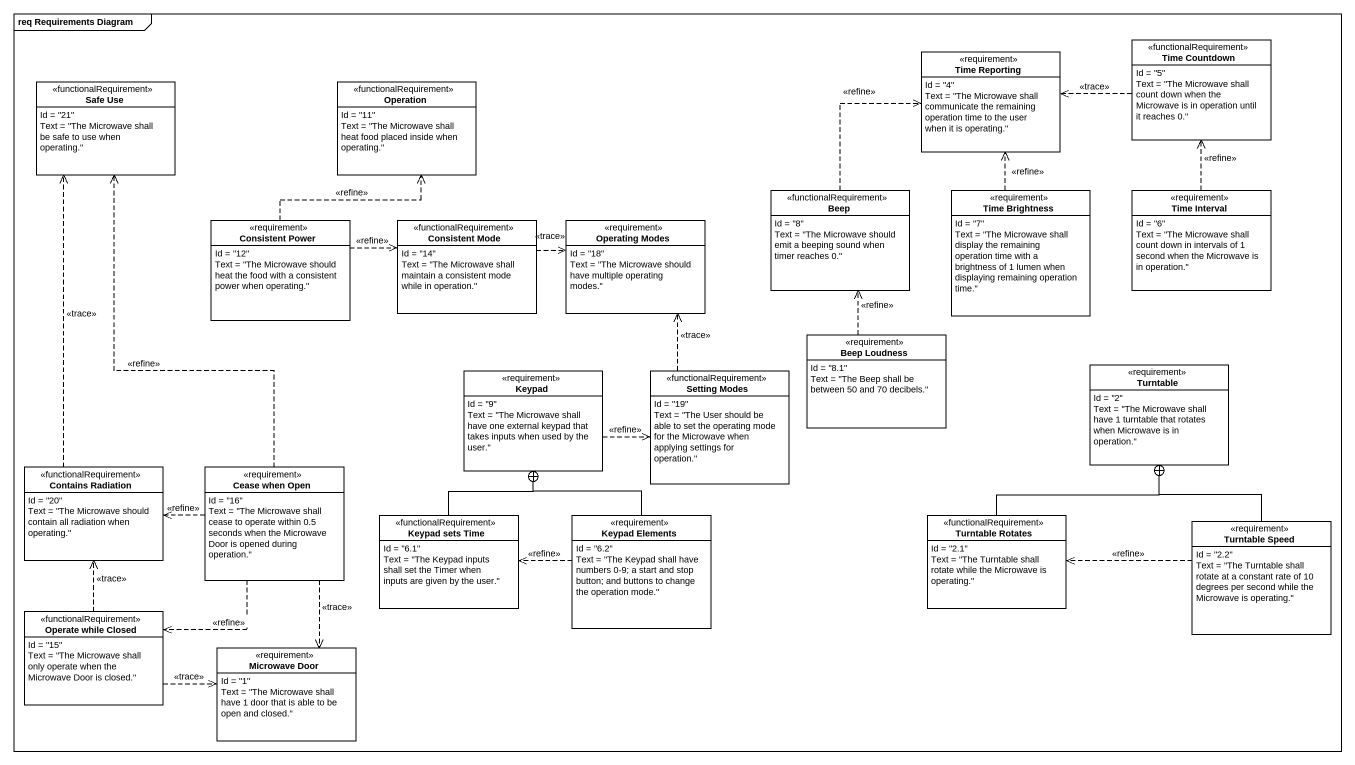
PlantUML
@startuml
mainframe req Requirements Diagram
hide circle
hide empty members
class "Time Reporting" as Time_Reporting <<requirement>> {
  Id = "4"
  Text = "The Microwave shall communicate the remaining operation time to the user when it is operating."
}
class "Time Countdown" as Time_Countdown <<functionalRequirement>> {
  Id = "5"
  Text = "The Microwave shall count down when the Microwave is in operation until it reaches 0."
}
class "Safe Use" as Safe_Use <<functionalRequirement>> {
  Id = "21"
  Text = "The Microwave shall be safe to use when operating."
}
class Operation <<functionalRequirement>> {
  Id = "11"
  Text = "The Microwave shall heat food placed inside when operating."
}
class Beep <<functionalRequirement>> {
  Id = "8"
  Text = "The Microwave should emit a beeping sound when timer reaches 0."
}
class "Time Brightness" as Time_Brightness <<requirement>> {
  Id = "7"
  Text = "The Microwave shall display the remaining operation time with a brightness of 1 lumen when displaying remaining operation time."
}
class "Time Interval" as Time_Interval <<requirement>> {
  Id = "6"
  Text = "The Microwave shall count down in intervals of 1 second when the Microwave is in operation."
}
class "Consistent Power" as Consistent_Power <<requirement>> {
  Id = "12"
  Text = "The Microwave should heat the food with a consistent power when operating."
}
class "Consistent Mode" as Consistent_Mode <<functionalRequirement>> {
  Id = "14"
  Text = "The Microwave shall maintain a consistent mode while in operation."
}
class "Operating Modes" as Operating_Modes <<requirement>> {
  Id = "18"
  Text = "The Microwave should have multiple operating modes."
}
class Keypad <<requirement>> {
  Id = "9"
  Text = "The Microwave shall have one external keypad that takes inputs when used by the user."
}
class "Setting Modes" as Setting_Modes <<functionalRequirement>> {
  Id = "19"
  Text = "The User should be able to set the operating mode for the Microwave when applying settings for operation."
}
class "Beep Loudness" as Beep_Loudness <<requirement>> {
  Id = "8.1"
  Text = "The Beep shall be between 50 and 70 decibels."
}
class Turntable <<requirement>> {
  Id = "2"
  Text = "The Microwave shall have 1 turntable that rotates when Microwave is in operation."
}
class "Contains Radiation" as Contains_Radiation <<functionalRequirement>> {
  Id = "20"
  Text = "The Microwave should contain all radiation when operating."
}
class "Cease when Open" as Cease_when_Open <<requirement>> {
  Id = "16"
  Text = "The Microwave shall cease to operate within 0.5 seconds when the Microwave Door is opened during operation."
}
class "Keypad sets Time" as Keypad_sets_Time <<functionalRequirement>> {
  Id = "6.1"
  Text = "The Keypad inputs shall set the Timer when inputs are given by the user."
}
class "Keypad Elements" as Keypad_Elements <<requirement>> {
  Id = "6.2"
  Text = "The Keypad shall have numbers 0-9; a start and stop button; and buttons to change the operation mode."
}
class "Turntable Rotates" as Turntable_Rotates <<functionalRequirement>> {
  Id = "2.1"
  Text = "The Turntable shall rotate while the Microwave is operating."
}
class "Turntable Speed" as Turntable_Speed <<requirement>> {
  Id = "2.2"
  Text = "The Turntable shall rotate at a constant rate of 10 degrees per second while the Microwave is operating."
}
class "Operate while Closed" as Operate_while_Closed <<functionalRequirement>> {
  Id = "15"
  Text = "The Microwave shall only operate when the Microwave Door is closed."
}
class "Microwave Door" as Microwave_Door <<requirement>> {
  Id = "1"
  Text = "The Microwave shall have 1 door that is able to be open and closed."
}
Time_Countdown .left.> Time_Reporting : <<trace>>
Beep .up.> Time_Reporting : <<refine>>
Time_Brightness .up.> Time_Reporting : <<refine>>
Time_Interval .up.> Time_Countdown : <<refine>>
Consistent_Power .up.> Operation : <<refine>>
Consistent_Power .right.> Consistent_Mode : <<refine>>
Consistent_Mode .right.> Operating_Modes : <<trace>>
Keypad .right.> Setting_Modes : <<refine>>
Setting_Modes .up.> Operating_Modes : <<trace>>
Beep_Loudness .up.> Beep : <<refine>>
Contains_Radiation .up.> Safe_Use : <<trace>>
Cease_when_Open .up.> Safe_Use : <<refine>>
Cease_when_Open .left.> Contains_Radiation : <<refine>>
Cease_when_Open ..> Operate_while_Closed : <<refine>>
Cease_when_Open ..> Microwave_Door : <<trace>>
Keypad_sets_Time -up-+ Keypad
Keypad_Elements -up-+ Keypad
Keypad_Elements .left.> Keypad_sets_Time : <<refine>>
Turntable_Rotates -up-+ Turntable
Turntable_Speed -up-+ Turntable
Turntable_Speed .left.> Turntable_Rotates : <<refine>>
Operate_while_Closed .up.> Contains_Radiation : <<trace>>
Operate_while_Closed .right.> Microwave_Door : <<trace>>
@enduml
